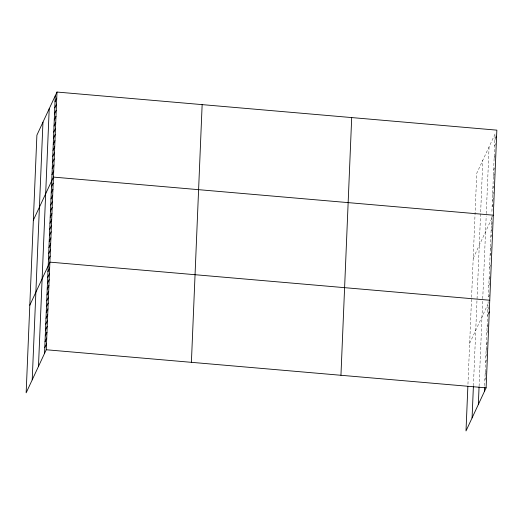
<?xml version="1.0" encoding="UTF-8"?>
<svg xmlns="http://www.w3.org/2000/svg" width="523" height="523" viewBox="0 0 523 523"><rect width="100%" height="100%" fill="white"/><g stroke="black" fill="none" stroke-linecap="round" stroke-linejoin="round"><path stroke-width="0.39" stroke-dasharray="2.62 1.96" d="M467.954 384.222L476.754 173.244L495.144 133.81L491.849 212.776M473.42 385.811L482.821 160.234M479.088 386.275L482.651 300.96M482.742 298.685L486.194 215.921M486.285 213.646L489.077 146.826M484.644 385.673L488.149 301.614M491.692 216.574L488.305 297.822L489.672 294.894M494.889 139.883L495.915 137.686M494.634 145.956L496.347 142.295M494.13 158.109L495.497 155.181M493.62 170.256L494.987 167.327M493.372 176.329L495.078 172.668M492.862 188.483L494.228 185.547M492.607 194.556L494.32 190.895M492.359 200.629L493.725 197.701M492.104 206.703L493.47 203.774M473.21 258.29L492.96 215.921M491.345 224.929L493.052 221.262M491.09 231.003L492.457 228.074M490.836 237.076L492.202 234.147M490.332 249.223L491.698 246.294M490.077 255.302L491.783 251.635M489.567 267.449L490.934 264.52M489.064 279.596L490.43 276.667M488.809 285.669L490.175 282.74M469.661 343.33L488.051 303.896M487.809 309.734L489.175 306.805M487.567 315.578L488.587 313.382M487.076 327.261L488.443 324.332M486.835 333.099L488.541 329.438M486.344 344.781L487.711 341.852M486.102 350.626L487.809 346.965M485.86 356.47L487.227 353.535M485.619 362.308L486.978 359.379M485.128 373.991L486.495 371.062M484.886 379.835L486.253 376.9"/><path stroke-width="0.78" d="M32.217 379.842L42.964 122.134M38.473 366.433L49.214 108.725M44.54 353.417L55.281 95.709M56.994 92.048L36.898 135.15L26.15 392.851L46.246 349.756L56.994 92.048L496.85 130.149L486.102 387.85L466.006 430.952L467.863 386.412M191.398 362.328L202.146 104.62M340.95 375.279L351.698 117.577M472.079 417.936L473.387 386.536M478.329 404.527L479.061 387.007M484.396 391.518L484.579 387.131M55.033 101.789L56.739 98.121M54.778 107.862L56.484 104.201M54.523 113.936L56.229 110.275M54.268 120.009L55.981 116.348M54.019 126.082L55.726 122.421M53.764 132.162L55.471 128.495M53.509 138.235L55.216 134.574M53.254 144.309L54.967 140.648M53.006 150.382L54.712 146.721M52.751 156.455L54.457 152.794M52.496 162.529L54.202 158.868M52.241 168.609L53.954 164.941M51.993 174.682L53.699 171.021M33.348 220.19L53.444 177.094L493.307 215.188M51.483 186.829L53.189 183.168M51.234 192.902L52.941 189.241M50.979 198.975L52.686 195.314M50.724 205.055L52.431 201.388M50.47 211.129L52.182 207.468M50.221 217.202L51.927 213.541M49.966 223.275L51.672 219.614M49.711 229.349L51.417 225.688M49.456 235.422L51.169 231.761M49.208 241.502L50.914 237.841M48.953 247.575L50.659 243.914M48.698 253.648L50.404 249.987M48.443 259.722L50.156 256.061M29.804 305.229L49.901 262.134L489.757 300.235M47.946 271.64L49.659 267.979M47.704 277.478L49.41 273.817M47.462 283.322L49.169 279.661M47.22 289.16L48.927 285.499M46.972 295.005L48.685 291.344M46.73 300.843L48.436 297.182M46.488 306.687L48.194 303.026M46.246 312.525L47.953 308.864M45.998 318.37L47.711 314.709M45.756 324.208L47.462 320.547M45.514 330.052L47.22 326.391M45.272 335.89L46.978 332.229M45.024 341.735L46.737 338.074M44.782 347.573L46.488 343.912M495.915 137.686L496.595 136.222M488.587 313.382L489.273 311.917M46.246 349.756L486.102 387.85"/></g></svg>
